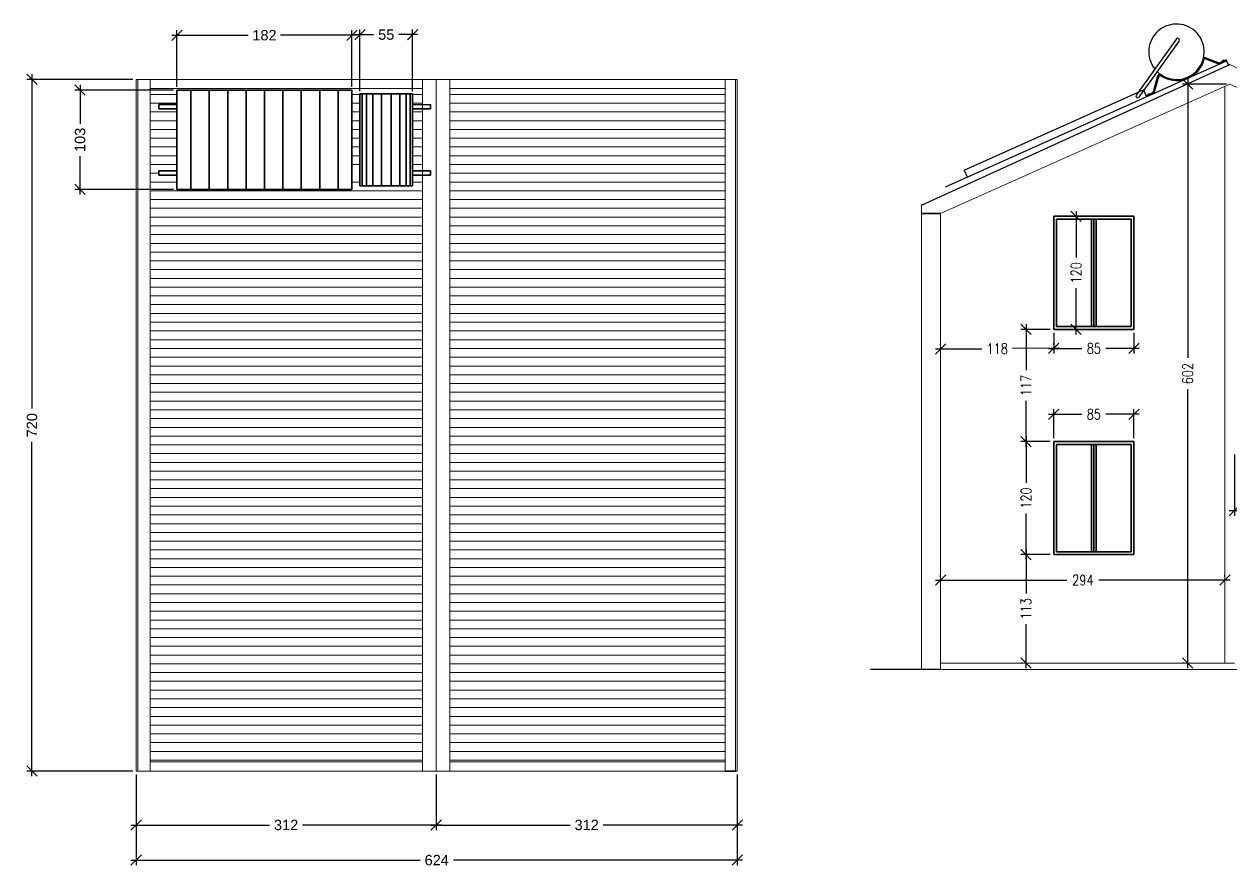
# Model space of a CAD drawing. Header units: centimetres. Extents: x 540 to 3037, y 416 to 2040.
# Drawn here: x 540 to 1794, y 1159 to 2036 of the extents above; entities that cross this region are included whole.
import ezdxf

# ---------------------------------------------------------------- set-up
doc = ezdxf.new("R2010")
doc.units = ezdxf.units.CM
doc.header["$MEASUREMENT"] = 0
doc.layers.get('DEFPOINTS').update_dxf_attribs({"color": 210})
for name, color, linetype, lineweight in [('A-ANNO-DIMS', 3, 'Continuous', 18), ('A-ANNO-SYMB', 3, 'Continuous', 18), ('A-ELEV-MBE1', 7, 'Continuous', 35), ('A-ELEV-MBE2', 4, 'Continuous', 25), ('A-FLOR-PATT', 8, 'Continuous', 18)]:
    doc.layers.add(name, color=color, linetype=linetype, lineweight=lineweight)
doc.styles.add('ARIAL', font='Arial.ttf')
doc.styles.add('E-ROMANS', font='romans.shx', dxfattribs={"width": 0.8})
doc.dimstyles.new('QUOTE', dxfattribs={"dimtxt": 3.6, "dimasz": 3.6, "dimexe": 1.8, "dimexo": 1.2, "dimgap": 1.8, "dimtad": 0, "dimdec": 0, "dimzin": 0, "dimdsep": 46, "dimtxsty": 'E-ROMANS', "dimblk": 'OBLIQUE', "dimblk1": 'OBLIQUE', "dimblk2": 'OBLIQUE', "dimcen": 1.8, "dimdle": 1.8, "dimclrd": 256, "dimclrt": 256, "dimadec": 0, "dimazin": 0, "dimtfac": 1, "dimtdec": 0, "dimtmove": 1, "dimatfit": 3, "dimldrblk": 'OPEN90', "dimfxl": 1, "dimtfill": 1, "dimtolj": 1, "dimtzin": 0, "dimarcsym": 0})
doc.dimstyles.new('TICK_36', dxfattribs={"dimtxt": 3.6, "dimasz": 3.6, "dimexe": 1.8, "dimexo": 1.2, "dimgap": 1.8, "dimtad": 0, "dimdec": 0, "dimzin": 0, "dimdsep": 46, "dimtxsty": 'ARIAL', "dimblk": 'OBLIQUE', "dimcen": 1.8, "dimdle": 1.8, "dimclrd": 256, "dimclrt": 256, "dimadec": 0, "dimazin": 0, "dimtfac": 1, "dimtdec": 0, "dimtmove": 1, "dimatfit": 3, "dimldrblk": 'OPEN90', "dimfxl": 1, "dimtfill": 1, "dimtolj": 1, "dimtzin": 0, "dimarcsym": 0})

# ---------------------------------------------------------------- blocks, each defined once
blk = doc.blocks.new('_Oblique')
at = {"color": 0, "linetype": 'ByBlock', "lineweight": -2}
blk.add_line((-0.5, -0.5), (0.5, 0.5), dxfattribs=at)
blk = doc.blocks.new('*D121')
at = {"layer": 'A-ANNO-DIMS', "color": 0, "lineweight": -2, "transparency": 16777216}
for p, q in [((656.3, 1255.8), (656.3, 1161.4)), ((1281.3, 1255.8), (1281.3, 1161.4))]:
    blk.add_line(p, q, dxfattribs=at)
at = {"layer": 'A-ANNO-DIMS', "lineweight": -2, "transparency": 16777216}
for p, q in [((650.9, 1166.8), (951.4, 1166.8)), ((1286.7, 1166.8), (986.2, 1166.8))]:
    blk.add_line(p, q, dxfattribs=at)
at = {"layer": 'DEFPOINTS', "color": 0, "transparency": 16777216}
for p in [(656.3, 1259.4), (1281.3, 1259.4), (1281.3, 1166.8)]:
    blk.add_point(p, dxfattribs=at)
at = {"layer": 'A-ANNO-DIMS', "lineweight": -2, "transparency": 16777216, "xscale": 10.8, "yscale": 10.8, "zscale": 10.8, "rotation": 180}
blk.add_blockref('_Oblique', (656.3, 1166.8), dxfattribs=at)
at = {"layer": 'A-ANNO-DIMS', "lineweight": -2, "transparency": 16777216, "xscale": 10.8, "yscale": 10.8, "zscale": 10.8}
blk.add_blockref('_Oblique', (1281.3, 1166.8), dxfattribs=at)
at = {"layer": 'A-ANNO-DIMS', "transparency": 16777216, "insert": (968.8, 1166.8), "char_height": 10.8, "attachment_point": 5, "style": 'ARIAL', "bg_fill": 3, "box_fill_scale": 1.25, "bg_fill_color": 256, "bg_fill_true_color": 13158600, "bg_fill_transparency": 0}
blk.add_mtext('\\A1;624', dxfattribs=at)
blk = doc.blocks.new('_Open90')
at = {"color": 0, "linetype": 'ByBlock', "lineweight": -2}
for p, q in [((0, 0), (-1, 0)), ((-0.5, 0.5), (0, 0)), ((0, 0), (-0.5, -0.5))]:
    blk.add_line(p, q, dxfattribs=at)
blk = doc.blocks.new('*D122')
at = {"layer": 'A-ANNO-DIMS', "color": 0, "lineweight": -2, "transparency": 16777216}
for p, q in [((656.3, 1255.8), (656.3, 1197.9)), ((968.2, 1255.8), (968.2, 1197.9))]:
    blk.add_line(p, q, dxfattribs=at)
at = {"layer": 'A-ANNO-DIMS', "lineweight": -2, "transparency": 16777216}
for p, q in [((650.9, 1203.3), (795, 1203.3)), ((973.6, 1203.3), (829.4, 1203.3))]:
    blk.add_line(p, q, dxfattribs=at)
at = {"layer": 'DEFPOINTS', "color": 0, "transparency": 16777216}
for p in [(656.3, 1259.4), (968.2, 1259.4), (968.2, 1203.3)]:
    blk.add_point(p, dxfattribs=at)
at = {"layer": 'A-ANNO-DIMS', "lineweight": -2, "transparency": 16777216, "xscale": 10.8, "yscale": 10.8, "zscale": 10.8, "rotation": 180}
blk.add_blockref('_Oblique', (656.3, 1203.3), dxfattribs=at)
at = {"layer": 'A-ANNO-DIMS', "lineweight": -2, "transparency": 16777216, "xscale": 10.8, "yscale": 10.8, "zscale": 10.8}
blk.add_blockref('_Oblique', (968.2, 1203.3), dxfattribs=at)
at = {"layer": 'A-ANNO-DIMS', "transparency": 16777216, "insert": (812.2, 1203.3), "char_height": 10.8, "attachment_point": 5, "style": 'ARIAL', "bg_fill": 3, "box_fill_scale": 1.25, "bg_fill_color": 256, "bg_fill_true_color": 13158600, "bg_fill_transparency": 0}
blk.add_mtext('\\A1;312', dxfattribs=at)
blk = doc.blocks.new('*D123')
at = {"layer": 'A-ANNO-DIMS', "color": 0, "lineweight": -2, "transparency": 16777216}
for p, q in [((968.2, 1255.8), (968.2, 1197.9)), ((1281.3, 1255.8), (1281.3, 1197.9))]:
    blk.add_line(p, q, dxfattribs=at)
at = {"layer": 'A-ANNO-DIMS', "lineweight": -2, "transparency": 16777216}
for p, q in [((962.8, 1203.3), (1107.5, 1203.3)), ((1286.7, 1203.3), (1141.9, 1203.3))]:
    blk.add_line(p, q, dxfattribs=at)
at = {"layer": 'DEFPOINTS', "color": 0, "transparency": 16777216}
for p in [(968.2, 1259.4), (1281.3, 1259.4), (968.2, 1203.3)]:
    blk.add_point(p, dxfattribs=at)
at = {"layer": 'A-ANNO-DIMS', "lineweight": -2, "transparency": 16777216, "xscale": 10.8, "yscale": 10.8, "zscale": 10.8, "rotation": 180}
blk.add_blockref('_Oblique', (968.2, 1203.3), dxfattribs=at)
at = {"layer": 'A-ANNO-DIMS', "lineweight": -2, "transparency": 16777216, "xscale": 10.8, "yscale": 10.8, "zscale": 10.8}
blk.add_blockref('_Oblique', (1281.3, 1203.3), dxfattribs=at)
at = {"layer": 'A-ANNO-DIMS', "transparency": 16777216, "insert": (1124.7, 1203.3), "char_height": 10.8, "attachment_point": 5, "style": 'ARIAL', "bg_fill": 3, "box_fill_scale": 1.25, "bg_fill_color": 256, "bg_fill_true_color": 13158600, "bg_fill_transparency": 0}
blk.add_mtext('\\A1;312', dxfattribs=at)
blk = doc.blocks.new('*D124')
at = {"layer": 'A-ANNO-DIMS', "lineweight": -2, "transparency": 16777216}
for p, q in [((548, 1984.2), (548, 1636.4)), ((548, 1254), (548, 1601.8))]:
    blk.add_line(p, q, dxfattribs=at)
at = {"layer": 'A-ANNO-DIMS', "color": 0, "lineweight": -2, "transparency": 16777216}
for p, q in [((652.7, 1978.8), (542.6, 1978.8)), ((652.7, 1259.4), (542.6, 1259.4))]:
    blk.add_line(p, q, dxfattribs=at)
at = {"layer": 'DEFPOINTS', "color": 0, "transparency": 16777216}
for p in [(548, 1978.8), (656.3, 1978.8), (656.3, 1259.4)]:
    blk.add_point(p, dxfattribs=at)
at = {"layer": 'A-ANNO-DIMS', "lineweight": -2, "transparency": 16777216, "xscale": 10.8, "yscale": 10.8, "zscale": 10.8}
for p, rotation in [((548, 1978.8), 90), ((548, 1259.4), 270)]:
    blk.add_blockref('_Oblique', p, dxfattribs=dict(at, rotation=rotation))
at = {"layer": 'A-ANNO-DIMS', "transparency": 16777216, "insert": (548, 1619.1), "char_height": 10.8, "attachment_point": 5, "rotation": 90, "style": 'ARIAL', "bg_fill": 3, "box_fill_scale": 1.25, "bg_fill_color": 256, "bg_fill_true_color": 13158600, "bg_fill_transparency": 0}
blk.add_mtext('\\A1;720', dxfattribs=at)
blk = doc.blocks.new('*D125')
at = {"layer": 'A-ANNO-DIMS', "lineweight": -2, "transparency": 16777216}
for p, q in [((598, 1973), (598, 1932.7)), ((598, 1858.9), (598, 1899.1))]:
    blk.add_line(p, q, dxfattribs=at)
at = {"layer": 'A-ANNO-DIMS', "color": 0, "lineweight": -2, "transparency": 16777216}
for p, q in [((695.1, 1967.6), (592.6, 1967.6)), ((695.1, 1864.3), (592.6, 1864.3))]:
    blk.add_line(p, q, dxfattribs=at)
at = {"layer": 'DEFPOINTS', "color": 0, "transparency": 16777216}
for p in [(698.7, 1967.6), (598, 1864.3), (698.7, 1864.3)]:
    blk.add_point(p, dxfattribs=at)
at = {"layer": 'A-ANNO-DIMS', "lineweight": -2, "transparency": 16777216, "xscale": 10.8, "yscale": 10.8, "zscale": 10.8}
for p, rotation in [((598, 1967.6), 90), ((598, 1864.3), 270)]:
    blk.add_blockref('_Oblique', p, dxfattribs=dict(at, rotation=rotation))
at = {"layer": 'A-ANNO-DIMS', "transparency": 16777216, "insert": (598, 1915.9), "char_height": 10.8, "attachment_point": 5, "rotation": 90, "style": 'ARIAL', "bg_fill": 3, "box_fill_scale": 1.25, "bg_fill_color": 256, "bg_fill_true_color": 13158600, "bg_fill_transparency": 0}
blk.add_mtext('\\A1;103', dxfattribs=at)
blk = doc.blocks.new('*D126')
at = {"layer": 'A-ANNO-DIMS', "lineweight": -2, "transparency": 16777216}
for p, q in [((693.3, 2024.7), (772.9, 2024.7)), ((886, 2024.7), (806.4, 2024.7))]:
    blk.add_line(p, q, dxfattribs=at)
at = {"layer": 'A-ANNO-DIMS', "color": 0, "lineweight": -2, "transparency": 16777216}
for p, q in [((698.7, 1971.2), (698.7, 2030.1)), ((880.6, 1971.2), (880.6, 2030.1))]:
    blk.add_line(p, q, dxfattribs=at)
at = {"layer": 'DEFPOINTS', "color": 0, "transparency": 16777216}
for p in [(880.6, 2024.7), (698.7, 1967.6), (880.6, 1967.6)]:
    blk.add_point(p, dxfattribs=at)
at = {"layer": 'A-ANNO-DIMS', "lineweight": -2, "transparency": 16777216, "xscale": 10.8, "yscale": 10.8, "zscale": 10.8, "rotation": 180}
blk.add_blockref('_Oblique', (698.7, 2024.7), dxfattribs=at)
at = {"layer": 'A-ANNO-DIMS', "lineweight": -2, "transparency": 16777216, "xscale": 10.8, "yscale": 10.8, "zscale": 10.8}
blk.add_blockref('_Oblique', (880.6, 2024.7), dxfattribs=at)
at = {"layer": 'A-ANNO-DIMS', "transparency": 16777216, "insert": (789.7, 2024.7), "char_height": 10.8, "attachment_point": 5, "style": 'ARIAL', "bg_fill": 3, "box_fill_scale": 1.25, "bg_fill_color": 256, "bg_fill_true_color": 13158600, "bg_fill_transparency": 0}
blk.add_mtext('\\A1;182', dxfattribs=at)
blk = doc.blocks.new('*D127')
at = {"layer": 'A-ANNO-DIMS', "lineweight": -2, "transparency": 16777216}
for p, q in [((883.5, 2025.3), (903.2, 2025.3)), ((949.1, 2025.3), (929.4, 2025.3))]:
    blk.add_line(p, q, dxfattribs=at)
at = {"layer": 'A-ANNO-DIMS', "color": 0, "lineweight": -2, "transparency": 16777216}
for p, q in [((888.9, 1966.7), (888.9, 2030.7)), ((943.7, 1966.7), (943.7, 2030.7))]:
    blk.add_line(p, q, dxfattribs=at)
at = {"layer": 'DEFPOINTS', "color": 0, "transparency": 16777216}
for p in [(943.7, 2025.3), (888.9, 1963.1), (943.7, 1963.1)]:
    blk.add_point(p, dxfattribs=at)
at = {"layer": 'A-ANNO-DIMS', "lineweight": -2, "transparency": 16777216, "xscale": 10.8, "yscale": 10.8, "zscale": 10.8, "rotation": 180}
blk.add_blockref('_Oblique', (888.9, 2025.3), dxfattribs=at)
at = {"layer": 'A-ANNO-DIMS', "lineweight": -2, "transparency": 16777216, "xscale": 10.8, "yscale": 10.8, "zscale": 10.8}
blk.add_blockref('_Oblique', (943.7, 2025.3), dxfattribs=at)
at = {"layer": 'A-ANNO-DIMS', "transparency": 16777216, "insert": (916.3, 2025.3), "char_height": 10.8, "attachment_point": 5, "style": 'ARIAL', "bg_fill": 3, "box_fill_scale": 1.25, "bg_fill_color": 256, "bg_fill_true_color": 13158600, "bg_fill_transparency": 0}
blk.add_mtext('\\A1;55', dxfattribs=at)
blk = doc.blocks.new('*D130')
at = {"layer": 'A-ANNO-DIMS', "color": 0, "lineweight": -2, "ltscale": 2, "transparency": 16777216}
for p, q in [((1610.3, 1715.2), (1610.3, 1693.6)), ((1693.6, 1715.2), (1693.6, 1693.6))]:
    blk.add_line(p, q, dxfattribs=at)
at = {"layer": 'A-ANNO-DIMS', "lineweight": -2, "ltscale": 2, "transparency": 16777216}
for p, q in [((1604.9, 1699), (1639.6, 1699)), ((1699, 1699), (1664.3, 1699))]:
    blk.add_line(p, q, dxfattribs=at)
at = {"layer": 'DEFPOINTS', "color": 0, "ltscale": 2, "transparency": 16777216}
for p in [(1610.3, 1718.8), (1693.6, 1718.8), (1693.6, 1699)]:
    blk.add_point(p, dxfattribs=at)
at = {"layer": 'A-ANNO-DIMS', "lineweight": -2, "ltscale": 2, "transparency": 16777216, "xscale": 10.8, "yscale": 10.8, "zscale": 10.8, "rotation": 180}
blk.add_blockref('_Oblique', (1610.3, 1699), dxfattribs=at)
at = {"layer": 'A-ANNO-DIMS', "lineweight": -2, "ltscale": 2, "transparency": 16777216, "xscale": 10.8, "yscale": 10.8, "zscale": 10.8}
blk.add_blockref('_Oblique', (1693.6, 1699), dxfattribs=at)
at = {"layer": 'A-ANNO-DIMS', "ltscale": 2, "transparency": 16777216, "insert": (1652, 1699), "char_height": 10.8, "attachment_point": 5, "style": 'E-ROMANS', "bg_fill": 3, "box_fill_scale": 1.25, "bg_fill_color": 256, "bg_fill_true_color": 13158600, "bg_fill_transparency": 0}
blk.add_mtext('\\A1;85', dxfattribs=at)
blk = doc.blocks.new('*D131')
at = {"layer": 'A-ANNO-DIMS', "lineweight": -2, "ltscale": 2, "transparency": 16777216}
for p, q in [((1487.2, 1698.4), (1535.6, 1698.7)), ((1615.7, 1699.1), (1567.4, 1698.8))]:
    blk.add_line(p, q, dxfattribs=at)
at = {"layer": 'A-ANNO-DIMS', "color": 0, "lineweight": -2, "ltscale": 2, "transparency": 16777216}
for p, q in [((1492.6, 1702), (1492.6, 1703.8)), ((1610.3, 1702.6), (1610.3, 1704.4))]:
    blk.add_line(p, q, dxfattribs=at)
at = {"layer": 'DEFPOINTS', "color": 0, "ltscale": 2, "transparency": 16777216}
for p in [(1492.6, 1698.4), (1492.6, 1698.4), (1610.3, 1699)]:
    blk.add_point(p, dxfattribs=at)
at = {"layer": 'A-ANNO-DIMS', "lineweight": -2, "ltscale": 2, "transparency": 16777216, "xscale": 10.8, "yscale": 10.8, "zscale": 10.8}
for p, rotation in [((1492.6, 1698.4), 180.2922107082833), ((1610.3, 1699), 0.2922107082832159)]:
    blk.add_blockref('_Oblique', p, dxfattribs=dict(at, rotation=rotation))
at = {"layer": 'A-ANNO-DIMS', "ltscale": 2, "transparency": 16777216, "insert": (1551.5, 1698.7), "char_height": 10.8, "attachment_point": 5, "rotation": 0.2922, "style": 'E-ROMANS', "bg_fill": 3, "box_fill_scale": 1.25, "bg_fill_color": 256, "bg_fill_true_color": 13158600, "bg_fill_transparency": 0}
blk.add_mtext('\\A1;118', dxfattribs=at)
blk = doc.blocks.new('*D132')
at = {"layer": 'A-ANNO-DIMS', "color": 0, "lineweight": -2, "ltscale": 2, "transparency": 16777216}
for p, q in [((1629.9, 1836.4), (1628.1, 1836.4)), ((1629.9, 1718.8), (1628.1, 1718.8))]:
    blk.add_line(p, q, dxfattribs=at)
at = {"layer": 'A-ANNO-DIMS', "lineweight": -2, "ltscale": 2, "transparency": 16777216}
for p, q in [((1633.5, 1841.8), (1633.5, 1793.5)), ((1633.5, 1713.4), (1633.5, 1761.7))]:
    blk.add_line(p, q, dxfattribs=at)
at = {"layer": 'DEFPOINTS', "color": 0, "ltscale": 2, "transparency": 16777216}
for p in [(1633.5, 1836.4), (1633.5, 1718.8), (1633.5, 1718.8)]:
    blk.add_point(p, dxfattribs=at)
at = {"layer": 'A-ANNO-DIMS', "lineweight": -2, "ltscale": 2, "transparency": 16777216, "xscale": 10.8, "yscale": 10.8, "zscale": 10.8}
for p, rotation in [((1633.5, 1836.4), 90), ((1633.5, 1718.8), 270)]:
    blk.add_blockref('_Oblique', p, dxfattribs=dict(at, rotation=rotation))
at = {"layer": 'A-ANNO-DIMS', "ltscale": 2, "transparency": 16777216, "insert": (1633.5, 1777.6), "char_height": 10.8, "attachment_point": 5, "rotation": 90, "style": 'E-ROMANS', "bg_fill": 3, "box_fill_scale": 1.25, "bg_fill_color": 256, "bg_fill_true_color": 13158600, "bg_fill_transparency": 0}
blk.add_mtext('\\A1;120', dxfattribs=at)
blk = doc.blocks.new('*D133')
at = {"layer": 'A-ANNO-DIMS', "lineweight": -2, "ltscale": 2, "transparency": 16777216}
for p, q in [((1581.5, 1724.2), (1581.5, 1676.3)), ((1581.5, 1596.7), (1581.5, 1644.5))]:
    blk.add_line(p, q, dxfattribs=at)
at = {"layer": 'A-ANNO-DIMS', "color": 0, "lineweight": -2, "ltscale": 2, "transparency": 16777216}
for p, q in [((1606.7, 1718.8), (1576.1, 1718.8)), ((1606.7, 1602.1), (1576.1, 1602.1))]:
    blk.add_line(p, q, dxfattribs=at)
at = {"layer": 'DEFPOINTS', "color": 0, "ltscale": 2, "transparency": 16777216}
for p in [(1610.3, 1718.8), (1581.5, 1602.1), (1610.3, 1602.1)]:
    blk.add_point(p, dxfattribs=at)
at = {"layer": 'A-ANNO-DIMS', "lineweight": -2, "ltscale": 2, "transparency": 16777216, "xscale": 10.8, "yscale": 10.8, "zscale": 10.8}
for p, rotation in [((1581.5, 1718.8), 90), ((1581.5, 1602.1), 270)]:
    blk.add_blockref('_Oblique', p, dxfattribs=dict(at, rotation=rotation))
at = {"layer": 'A-ANNO-DIMS', "ltscale": 2, "transparency": 16777216, "insert": (1581.5, 1660.4), "char_height": 10.8, "attachment_point": 5, "rotation": 90, "style": 'E-ROMANS', "bg_fill": 3, "box_fill_scale": 1.25, "bg_fill_color": 256, "bg_fill_true_color": 13158600, "bg_fill_transparency": 0}
blk.add_mtext('\\A1;117', dxfattribs=at)
blk = doc.blocks.new('*D134')
at = {"layer": 'A-ANNO-DIMS', "lineweight": -2, "ltscale": 2, "transparency": 16777216}
for p, q in [((1581.5, 1607.5), (1581.5, 1559.2)), ((1581.5, 1479.1), (1581.5, 1527.4))]:
    blk.add_line(p, q, dxfattribs=at)
at = {"layer": 'A-ANNO-DIMS', "color": 0, "lineweight": -2, "ltscale": 2, "transparency": 16777216}
for p, q in [((1606.7, 1602.1), (1576.1, 1602.1)), ((1606.7, 1484.5), (1576.1, 1484.5))]:
    blk.add_line(p, q, dxfattribs=at)
at = {"layer": 'DEFPOINTS', "color": 0, "ltscale": 2, "transparency": 16777216}
for p in [(1581.5, 1602.1), (1610.3, 1602.1), (1610.3, 1484.5)]:
    blk.add_point(p, dxfattribs=at)
at = {"layer": 'A-ANNO-DIMS', "lineweight": -2, "ltscale": 2, "transparency": 16777216, "xscale": 10.8, "yscale": 10.8, "zscale": 10.8}
for p, rotation in [((1581.5, 1602.1), 90), ((1581.5, 1484.5), 270)]:
    blk.add_blockref('_Oblique', p, dxfattribs=dict(at, rotation=rotation))
at = {"layer": 'A-ANNO-DIMS', "ltscale": 2, "transparency": 16777216, "insert": (1581.5, 1543.3), "char_height": 10.8, "attachment_point": 5, "rotation": 90, "style": 'E-ROMANS', "bg_fill": 3, "box_fill_scale": 1.25, "bg_fill_color": 256, "bg_fill_true_color": 13158600, "bg_fill_transparency": 0}
blk.add_mtext('\\A1;120', dxfattribs=at)
blk = doc.blocks.new('*D136')
at = {"layer": 'A-ANNO-DIMS', "color": 0, "lineweight": -2, "ltscale": 2, "transparency": 16777216}
for p, q in [((1606.7, 1484.5), (1576.1, 1484.5)), ((1577.9, 1371.7), (1576.1, 1371.7))]:
    blk.add_line(p, q, dxfattribs=at)
at = {"layer": 'A-ANNO-DIMS', "lineweight": -2, "ltscale": 2, "transparency": 16777216}
for p, q in [((1581.5, 1489.9), (1581.5, 1444)), ((1581.5, 1366.3), (1581.5, 1412.2))]:
    blk.add_line(p, q, dxfattribs=at)
at = {"layer": 'DEFPOINTS', "color": 0, "ltscale": 2, "transparency": 16777216}
for p in [(1610.3, 1484.5), (1581.5, 1371.7), (1581.5, 1371.7)]:
    blk.add_point(p, dxfattribs=at)
at = {"layer": 'A-ANNO-DIMS', "lineweight": -2, "ltscale": 2, "transparency": 16777216, "xscale": 10.8, "yscale": 10.8, "zscale": 10.8}
for p, rotation in [((1581.5, 1484.5), 90), ((1581.5, 1371.7), 270)]:
    blk.add_blockref('_Oblique', p, dxfattribs=dict(at, rotation=rotation))
at = {"layer": 'A-ANNO-DIMS', "ltscale": 2, "transparency": 16777216, "insert": (1581.5, 1428.1), "char_height": 10.8, "attachment_point": 5, "rotation": 90, "style": 'E-ROMANS', "bg_fill": 3, "box_fill_scale": 1.25, "bg_fill_color": 256, "bg_fill_true_color": 13158600, "bg_fill_transparency": 0}
blk.add_mtext('\\A1;113', dxfattribs=at)
blk = doc.blocks.new('*D137')
at = {"layer": 'A-ANNO-DIMS', "color": 0, "lineweight": -2, "ltscale": 2, "transparency": 16777216}
for p, q in [((1610.3, 1605.7), (1610.3, 1635.9)), ((1693.6, 1605.7), (1693.6, 1635.9))]:
    blk.add_line(p, q, dxfattribs=at)
at = {"layer": 'A-ANNO-DIMS', "lineweight": -2, "ltscale": 2, "transparency": 16777216}
for p, q in [((1604.9, 1630.5), (1639.6, 1630.5)), ((1699, 1630.5), (1664.3, 1630.5))]:
    blk.add_line(p, q, dxfattribs=at)
at = {"layer": 'DEFPOINTS', "color": 0, "ltscale": 2, "transparency": 16777216}
for p in [(1693.6, 1630.5), (1610.3, 1602.1), (1693.6, 1602.1)]:
    blk.add_point(p, dxfattribs=at)
at = {"layer": 'A-ANNO-DIMS', "lineweight": -2, "ltscale": 2, "transparency": 16777216, "xscale": 10.8, "yscale": 10.8, "zscale": 10.8, "rotation": 180}
blk.add_blockref('_Oblique', (1610.3, 1630.5), dxfattribs=at)
at = {"layer": 'A-ANNO-DIMS', "lineweight": -2, "ltscale": 2, "transparency": 16777216, "xscale": 10.8, "yscale": 10.8, "zscale": 10.8}
blk.add_blockref('_Oblique', (1693.6, 1630.5), dxfattribs=at)
at = {"layer": 'A-ANNO-DIMS', "ltscale": 2, "transparency": 16777216, "insert": (1652, 1630.5), "char_height": 10.8, "attachment_point": 5, "style": 'E-ROMANS', "bg_fill": 3, "box_fill_scale": 1.25, "bg_fill_color": 256, "bg_fill_true_color": 13158600, "bg_fill_transparency": 0}
blk.add_mtext('\\A1;85', dxfattribs=at)
blk = doc.blocks.new('*D143')
at = {"layer": 'A-ANNO-DIMS', "color": 0, "lineweight": -2, "ltscale": 2, "transparency": 16777216}
for p, q in [((1798.1, 1588.7), (1798.1, 1524.9)), ((2089.1, 1588.7), (2089.1, 1524.9))]:
    blk.add_line(p, q, dxfattribs=at)
at = {"layer": 'A-ANNO-DIMS', "lineweight": -2, "ltscale": 2, "transparency": 16777216}
for p, q in [((1792.7, 1530.3), (1926.9, 1530.3)), ((2094.5, 1530.3), (1960.3, 1530.3))]:
    blk.add_line(p, q, dxfattribs=at)
at = {"layer": 'DEFPOINTS', "color": 0, "ltscale": 2, "transparency": 16777216}
for p in [(1798.1, 1592.3), (2089.1, 1592.3), (2089.1, 1530.3)]:
    blk.add_point(p, dxfattribs=at)
at = {"layer": 'A-ANNO-DIMS', "lineweight": -2, "ltscale": 2, "transparency": 16777216, "xscale": 10.8, "yscale": 10.8, "zscale": 10.8, "rotation": 180}
blk.add_blockref('_Oblique', (1798.1, 1530.3), dxfattribs=at)
at = {"layer": 'A-ANNO-DIMS', "lineweight": -2, "ltscale": 2, "transparency": 16777216, "xscale": 10.8, "yscale": 10.8, "zscale": 10.8}
blk.add_blockref('_Oblique', (2089.1, 1530.3), dxfattribs=at)
at = {"layer": 'A-ANNO-DIMS', "ltscale": 2, "transparency": 16777216, "insert": (1943.6, 1530.3), "char_height": 10.8, "attachment_point": 5, "style": 'E-ROMANS', "bg_fill": 3, "box_fill_scale": 1.25, "bg_fill_color": 256, "bg_fill_true_color": 13158600, "bg_fill_transparency": 0}
blk.add_mtext('\\A1;294', dxfattribs=at)
blk = doc.blocks.new('*D146')
at = {"layer": 'A-ANNO-DIMS', "color": 0, "lineweight": -2, "transparency": 16777216}
for p, q in [((1789.8, 1973.9), (1744.1, 1973.9)), ((1745.9, 1371.7), (1744.1, 1371.7))]:
    blk.add_line(p, q, dxfattribs=at)
at = {"layer": 'A-ANNO-DIMS', "lineweight": -2, "transparency": 16777216}
for p, q in [((1749.5, 1979.3), (1749.5, 1689.1)), ((1749.5, 1366.3), (1749.5, 1656.5))]:
    blk.add_line(p, q, dxfattribs=at)
at = {"layer": 'DEFPOINTS', "color": 0, "transparency": 16777216}
for p in [(1749.5, 1973.9), (1793.4, 1973.9), (1749.5, 1371.7)]:
    blk.add_point(p, dxfattribs=at)
at = {"layer": 'A-ANNO-DIMS', "lineweight": -2, "transparency": 16777216, "xscale": 10.8, "yscale": 10.8, "zscale": 10.8}
for p, rotation in [((1749.5, 1973.9), 90), ((1749.5, 1371.7), 270)]:
    blk.add_blockref('_Oblique', p, dxfattribs=dict(at, rotation=rotation))
at = {"layer": 'A-ANNO-DIMS', "transparency": 16777216, "insert": (1749.5, 1672.8), "char_height": 10.8, "attachment_point": 5, "rotation": 90, "style": 'E-ROMANS', "bg_fill": 3, "box_fill_scale": 1.25, "bg_fill_color": 256, "bg_fill_true_color": 13158600, "bg_fill_transparency": 0}
blk.add_mtext('\\A1;602', dxfattribs=at)
blk = doc.blocks.new('*D156')
at = {"layer": 'A-ANNO-DIMS', "lineweight": -2, "transparency": 16777216}
for p, q in [((1487.2, 1458), (1623.8, 1458)), ((1793.7, 1458), (1657.2, 1458))]:
    blk.add_line(p, q, dxfattribs=at)
at = {"layer": 'A-ANNO-DIMS', "color": 0, "lineweight": -2, "transparency": 16777216}
for p, q in [((1492.6, 1461.6), (1492.6, 1463.4)), ((1788.3, 1461.6), (1788.3, 1463.4))]:
    blk.add_line(p, q, dxfattribs=at)
at = {"layer": 'DEFPOINTS', "color": 0, "transparency": 16777216}
for p in [(1492.6, 1458), (1788.3, 1458), (1788.3, 1458)]:
    blk.add_point(p, dxfattribs=at)
at = {"layer": 'A-ANNO-DIMS', "lineweight": -2, "transparency": 16777216, "xscale": 10.8, "yscale": 10.8, "zscale": 10.8, "rotation": 180}
blk.add_blockref('_Oblique', (1492.6, 1458), dxfattribs=at)
at = {"layer": 'A-ANNO-DIMS', "lineweight": -2, "transparency": 16777216, "xscale": 10.8, "yscale": 10.8, "zscale": 10.8}
blk.add_blockref('_Oblique', (1788.3, 1458), dxfattribs=at)
at = {"layer": 'A-ANNO-DIMS', "transparency": 16777216, "insert": (1640.5, 1458), "char_height": 10.8, "attachment_point": 5, "style": 'E-ROMANS', "bg_fill": 3, "box_fill_scale": 1.25, "bg_fill_color": 256, "bg_fill_true_color": 13158600, "bg_fill_transparency": 0}
blk.add_mtext('\\A1;294', dxfattribs=at)

msp = doc.modelspace()

# ---------------------------------------------------------------- linework, layer by layer
msp.add_line((1492.6, 1364.9), (1419.7, 1364.9))
at = {"layer": 'A-ANNO-SYMB', "color": 0}
for p, q in [((968.2, 1978.8), (656.3, 1978.8)), ((656.3, 1978.8), (656.3, 1259.4)), ((658.2, 1259.4), (658.2, 1978.8)), ((670.8, 1978.8), (670.8, 1259.4)), ((953.9, 1259.4), (953.9, 1978.8)), ((968.2, 1259.4), (968.2, 1978.8)), ((968.2, 1978.8), (1268.8, 1978.8)), ((982.5, 1259.4), (982.5, 1978.8)), ((1266.9, 1978.8), (1266.9, 1978.8)), ((1266.9, 1978.8), (1281.3, 1978.8)), ((1268.8, 1978.8), (1279.4, 1978.8)), ((1268.8, 1259.4), (1268.8, 1978.8)), ((1279.4, 1978.8), (1279.4, 1259.4)), ((1281.3, 1978.8), (1281.3, 1259.4)), ((1788.3, 1602.1), (1788.3, 1971.7)), ((953.9, 1969.2), (670.8, 1969.2)), ((982.5, 1969.2), (1268.8, 1969.2)), ((1472.6, 1848), (1472.8, 1364.9)), ((1492.6, 1839.4), (1492.6, 1602.1)), ((1492.6, 1602.1), (1492.6, 1371.7)), ((1788.3, 1371.7), (1788.3, 1602.1)), ((1492.6, 1371.7), (1798.1, 1371.7)), ((1492.6, 1371.7), (1492.6, 1371.7)), ((1492.6, 1364.9), (1492.6, 1371.7)), ((2098.7, 1364.9), (1492.6, 1364.9)), ((953.9, 1269), (670.8, 1269)), ((982.5, 1269), (1268.8, 1269)), ((968.2, 1259.4), (656.3, 1259.4)), ((968.2, 1259.4), (1268.8, 1259.4)), ((1266.9, 1259.4), (1281.3, 1259.4))]:
    msp.add_line(p, q, dxfattribs=at)
for points in [[(2101.1, 1848.1), (1793.4, 1994.2)], [(1492.6, 1839.4), (1793.4, 1973.9)], [(2090.3, 1838.8), (1793.4, 1973.9)]]:
    msp.add_lwpolyline(points, dxfattribs=at)
at = {"layer": 'A-ELEV-MBE1', "color": 4}
for p, q in [((698.7, 1864.3), (698.7, 1967.6)), ((880.6, 1967.6), (698.7, 1967.6)), ((713.2, 1967.6), (713.2, 1864.3)), ((732.3, 1967.6), (732.3, 1864.3)), ((751.5, 1967.6), (751.5, 1864.3)), ((770.6, 1967.6), (770.6, 1864.3)), ((789.7, 1967.6), (789.7, 1864.3)), ((808.8, 1967.6), (808.8, 1864.3)), ((828, 1967.6), (828, 1864.3)), ((847.1, 1967.6), (847.1, 1864.3)), ((866.2, 1967.6), (866.2, 1864.3)), ((880.6, 1967.6), (880.6, 1864.3)), ((888.9, 1868.1), (888.9, 1963.8)), ((888.9, 1963.8), (943.7, 1963.8)), ((891.4, 1868.1), (891.4, 1963.8)), ((895.6, 1868.1), (895.6, 1963.8)), ((902.2, 1868.1), (902.2, 1963.8)), ((911.3, 1868.1), (911.3, 1963.8)), ((921.3, 1868.1), (921.3, 1963.8)), ((930.4, 1868.1), (930.4, 1963.8)), ((937, 1868.1), (937, 1963.8)), ((941.2, 1868.1), (941.2, 1963.8)), ((943.7, 1868.1), (943.7, 1963.8)), ((698.7, 1952.8), (679.7, 1952.8)), ((679.7, 1948), (679.7, 1952.8)), ((679.7, 1948), (698.7, 1948)), ((962.4, 1948), (943.7, 1948)), ((962.4, 1948), (962.4, 1952.8)), ((679.7, 1879), (679.7, 1883.8)), ((679.7, 1883.8), (698.7, 1883.8)), ((880.6, 1883.8), (880.6, 1879)), ((962.4, 1883.8), (943.7, 1883.8)), ((962.4, 1879), (962.4, 1883.8)), ((698.7, 1879), (679.7, 1879)), ((943.7, 1879), (962.4, 1879)), ((698.7, 1864.3), (880.6, 1864.3)), ((943.7, 1868.1), (888.9, 1868.1)), ((1610.3, 1836.4), (1610.3, 1718.8)), ((1610.3, 1836.4), (1693.6, 1836.4)), ((1613.2, 1833.5), (1690.7, 1833.5)), ((1613.2, 1721.7), (1613.2, 1833.5)), ((1649.5, 1833.5), (1649.5, 1721.7)), ((1652, 1833.5), (1652, 1721.7)), ((1654.4, 1833.5), (1654.4, 1721.7)), ((1690.7, 1721.7), (1690.7, 1833.5)), ((1693.6, 1836.4), (1693.6, 1718.8)), ((1613.2, 1721.7), (1690.7, 1721.7)), ((1610.3, 1718.8), (1693.6, 1718.8)), ((1610.3, 1602.1), (1610.3, 1484.5)), ((1610.3, 1602.1), (1693.6, 1602.1)), ((1613.2, 1599.2), (1690.7, 1599.2)), ((1613.2, 1487.4), (1613.2, 1599.2)), ((1649.5, 1599.2), (1649.5, 1487.4)), ((1652, 1599.2), (1652, 1487.4)), ((1654.4, 1599.2), (1654.4, 1487.4)), ((1690.7, 1487.4), (1690.7, 1599.2)), ((1693.6, 1602.1), (1693.6, 1484.5)), ((1610.3, 1484.5), (1693.6, 1484.5)), ((1613.2, 1487.4), (1690.7, 1487.4))]:
    msp.add_line(p, q, dxfattribs=at)
at = {"layer": 'A-ELEV-MBE1', "color": 0}
for p, q in [((888.9, 1868.1), (888.9, 1963.8)), ((1492.6, 1839.4), (1472.6, 1839.4)), ((1492.6, 1839.4), (1472.6, 1839.4)), ((1266.9, 1259.4), (1266.9, 1259.4)), ((1279.4, 1259.4), (1268.8, 1259.4)), ((1281.3, 1259.4), (1281.3, 1259.4))]:
    msp.add_line(p, q, dxfattribs=at)
at = {"layer": 'A-ELEV-MBE2', "color": 4}
for p, q in [((1737.8, 2020.9), (1695.9, 1962.4)), ((1740.6, 2018.8), (1698.8, 1960.4)), ((1768, 2000.2), (1780.9, 1995.2)), ((1768.4, 2001.2), (1781.3, 1996.3)), ((1789.5, 1999), (1783.5, 1996.4)), ((1785.6, 1998.1), (1786.9, 1998.6)), ((1785.8, 1997.4), (1785.6, 1998)), ((1786.1, 1997.6), (1785.8, 1998.1)), ((1786.7, 1998.5), (1786.9, 1997.9)), ((1787, 1998.6), (1787.2, 1998.1)), ((1789.5, 1999), (1790, 1998)), ((1713.9, 1966.3), (1718.6, 1982.8)), ((1715, 1966), (1719.7, 1982.5)), ((1712.3, 1964.5), (1706.4, 1961.8)), ((1706.4, 1961.8), (1706.8, 1960.8)), ((1708.6, 1962.9), (1708.3, 1963.4)), ((1708.4, 1963.5), (1709.7, 1964.1)), ((1708.9, 1963), (1708.6, 1963.6)), ((1709.5, 1963.9), (1709.7, 1963.4)), ((1709.7, 1964.1), (1710, 1963.5)), ((943.7, 1952.8), (962.4, 1952.8))]:
    msp.add_line(p, q, dxfattribs=at)
for points in [[(1497.6, 1867.1), (1790, 1998)], [(1790, 1998), (1792, 1993.5)], [(1472.6, 1848), (1793.4, 1994.2)], [(1517.1, 1884.5), (1703.6, 1967.9)], [(1703.6, 1967.9), (1706.8, 1960.8)], [(1517.1, 1884.5), (1520.3, 1877.3)]]:
    msp.add_lwpolyline(points, dxfattribs=at)
for centre, radius, start, end in [((1737.9, 2007.5), 28.8, 225.5684, 218.4373), ((1739.2, 2019.9), 1.75, 323.5018, 144.7184), ((1737.9, 2007.5), 29.9, 235.3503, 344.8856), ((1767.6, 1999.3), 2.04, 69.1101, 160.1951), ((1767.6, 1999.3), 0.909, 69.1393, 157.4318), ((1782.3, 1999), 4.05, 249.1101, 294.1101), ((1782.3, 1999), 2.92, 249.1101, 294.1101), ((1785.6, 1998), 0.0527, 114.1101, 204.1101), ((1785.9, 1998.1), 0.0527, 114.1101, 204.1101), ((1785.8, 1998.1), 0.0527, 24.1101, 114.1101), ((1785.9, 1997.4), 0.0527, 204.1101, 294.1101), ((1786.1, 1997.6), 0.0527, 204.1101, 294.1101), ((1786, 1997.5), 0.0527, 294.1101, 24.1101), ((1786.6, 1998.5), 0.0527, 24.1101, 114.1101), ((1786.7, 1998.5), 0.0527, 114.1101, 204.1101), ((1786.9, 1998.6), 0.0527, 24.1101, 114.1101), ((1787, 1997.9), 0.0527, 204.1101, 294.1101), ((1786.9, 1997.9), 0.0527, 294.1101, 24.1101), ((1787.2, 1998), 0.0527, 294.1101, 24.1101), ((1720.5, 1982.1), 2.04, 59.8894, 159.9915), ((1720.5, 1982.1), 0.908, 62.3083, 153.6229), ((1697.4, 1961.4), 1.75, 144.1101, 325.08), ((1708.4, 1963.5), 0.0527, 114.1101, 204.1101), ((1708.7, 1963.6), 0.0527, 114.1101, 204.1101), ((1708.6, 1963.5), 0.0527, 24.1101, 114.1101), ((1708.6, 1962.9), 0.0527, 204.1101, 294.1101), ((1708.9, 1963), 0.0527, 204.1101, 294.1101), ((1708.8, 1963), 0.0527, 294.1101, 24.1101), ((1709.5, 1964), 0.0527, 114.1101, 204.1101), ((1709.4, 1963.9), 0.0527, 24.1101, 114.1101), ((1709.7, 1964), 0.0527, 24.1101, 114.1101), ((1709.8, 1963.4), 0.0527, 204.1101, 294.1101), ((1709.7, 1963.3), 0.0527, 294.1101, 24.1101), ((1709.9, 1963.5), 0.0527, 294.1101, 24.1101), ((1711.1, 1967.1), 2.92, 294.1101, 344.1101), ((1711.1, 1967.1), 4.05, 294.1101, 344.1101)]:
    msp.add_arc(centre, radius, start, end, dxfattribs=at)
at = {"layer": 'A-FLOR-PATT', "linetype": 'Continuous'}
for p, q in [((670.8, 1963.1), (698.7, 1963.1)), ((880.6, 1963.1), (888.9, 1963.1)), ((943.7, 1963.1), (953.9, 1963.1)), ((982.5, 1963.1), (1268.8, 1963.1)), ((670.8, 1954), (698.7, 1954)), ((670.8, 1944.9), (698.7, 1944.9)), ((880.6, 1954), (888.9, 1954)), ((880.6, 1944.9), (888.9, 1944.9)), ((943.7, 1954), (953.9, 1954)), ((943.7, 1944.9), (953.9, 1944.9)), ((982.5, 1954), (1268.8, 1954)), ((982.5, 1944.9), (1268.8, 1944.9)), ((670.8, 1935.8), (698.7, 1935.8)), ((880.6, 1935.8), (888.9, 1935.8)), ((943.7, 1935.8), (953.9, 1935.8)), ((982.5, 1935.8), (1268.8, 1935.8)), ((670.8, 1926.7), (698.7, 1926.7)), ((880.6, 1926.7), (888.9, 1926.7)), ((943.7, 1926.7), (953.9, 1926.7)), ((982.5, 1926.7), (1268.8, 1926.7)), ((670.8, 1917.6), (698.7, 1917.6)), ((670.8, 1908.5), (698.7, 1908.5)), ((880.6, 1917.6), (888.9, 1917.6)), ((880.6, 1908.5), (888.9, 1908.5)), ((943.7, 1917.6), (953.9, 1917.6)), ((943.7, 1908.5), (953.9, 1908.5)), ((982.5, 1917.6), (1268.8, 1917.6)), ((982.5, 1908.5), (1268.8, 1908.5)), ((670.8, 1899.3), (698.7, 1899.3)), ((880.6, 1899.3), (888.9, 1899.3)), ((943.7, 1899.3), (953.9, 1899.3)), ((982.5, 1899.3), (1268.8, 1899.3)), ((670.8, 1890.2), (698.7, 1890.2)), ((880.6, 1890.2), (888.9, 1890.2)), ((943.7, 1890.2), (953.9, 1890.2)), ((982.5, 1890.2), (1268.8, 1890.2)), ((670.8, 1881.1), (679.7, 1881.1)), ((670.8, 1872), (698.7, 1872)), ((880.6, 1872), (888.9, 1872)), ((943.7, 1872), (953.9, 1872)), ((982.5, 1881.1), (1268.8, 1881.1)), ((982.5, 1872), (1268.8, 1872)), ((670.8, 1862.9), (953.9, 1862.9)), ((982.5, 1862.9), (1268.8, 1862.9)), ((670.8, 1853.8), (953.9, 1853.8)), ((670.8, 1844.7), (953.9, 1844.7)), ((982.5, 1853.8), (1268.8, 1853.8)), ((982.5, 1844.7), (1268.8, 1844.7)), ((670.8, 1835.6), (953.9, 1835.6)), ((982.5, 1835.6), (1268.8, 1835.6)), ((670.8, 1826.5), (953.9, 1826.5)), ((982.5, 1826.5), (1268.8, 1826.5)), ((670.8, 1817.4), (953.9, 1817.4)), ((670.8, 1808.2), (953.9, 1808.2)), ((982.5, 1817.4), (1268.8, 1817.4)), ((982.5, 1808.2), (1268.8, 1808.2)), ((670.8, 1799.1), (953.9, 1799.1)), ((982.5, 1799.1), (1268.8, 1799.1)), ((670.8, 1790), (953.9, 1790)), ((982.5, 1790), (1268.8, 1790)), ((670.8, 1780.9), (953.9, 1780.9)), ((670.8, 1771.8), (953.9, 1771.8)), ((982.5, 1780.9), (1268.8, 1780.9)), ((982.5, 1771.8), (1268.8, 1771.8)), ((670.8, 1762.7), (953.9, 1762.7)), ((982.5, 1762.7), (1268.8, 1762.7)), ((670.8, 1753.6), (953.9, 1753.6)), ((670.8, 1744.5), (953.9, 1744.5)), ((982.5, 1753.6), (1268.8, 1753.6)), ((982.5, 1744.5), (1268.8, 1744.5)), ((670.8, 1735.4), (953.9, 1735.4)), ((982.5, 1735.4), (1268.8, 1735.4)), ((670.8, 1726.3), (953.9, 1726.3)), ((982.5, 1726.3), (1268.8, 1726.3)), ((670.8, 1717.2), (953.9, 1717.2)), ((670.8, 1708), (953.9, 1708)), ((982.5, 1717.2), (1268.8, 1717.2)), ((982.5, 1708), (1268.8, 1708)), ((670.8, 1698.9), (953.9, 1698.9)), ((982.5, 1698.9), (1268.8, 1698.9)), ((670.8, 1689.8), (953.9, 1689.8)), ((982.5, 1689.8), (1268.8, 1689.8)), ((670.8, 1680.7), (953.9, 1680.7)), ((670.8, 1671.6), (953.9, 1671.6)), ((982.5, 1680.7), (1268.8, 1680.7)), ((982.5, 1671.6), (1268.8, 1671.6)), ((670.8, 1662.5), (953.9, 1662.5)), ((982.5, 1662.5), (1268.8, 1662.5)), ((670.8, 1653.4), (953.9, 1653.4)), ((670.8, 1644.3), (953.9, 1644.3)), ((982.5, 1653.4), (1268.8, 1653.4)), ((982.5, 1644.3), (1268.8, 1644.3)), ((670.8, 1635.2), (953.9, 1635.2)), ((982.5, 1635.2), (1268.8, 1635.2)), ((670.8, 1626.1), (953.9, 1626.1)), ((982.5, 1626.1), (1268.8, 1626.1)), ((670.8, 1616.9), (953.9, 1616.9)), ((670.8, 1607.8), (953.9, 1607.8)), ((982.5, 1616.9), (1268.8, 1616.9)), ((982.5, 1607.8), (1268.8, 1607.8)), ((670.8, 1598.7), (953.9, 1598.7)), ((982.5, 1598.7), (1268.8, 1598.7)), ((670.8, 1589.6), (953.9, 1589.6)), ((982.5, 1589.6), (1268.8, 1589.6)), ((670.8, 1580.5), (953.9, 1580.5)), ((670.8, 1571.4), (809.9, 1571.4)), ((809.9, 1571.4), (953.9, 1571.4)), ((982.5, 1580.5), (1268.8, 1580.5)), ((982.5, 1571.4), (1112, 1571.4)), ((1112, 1571.4), (1268.8, 1571.4)), ((670.8, 1562.3), (953.9, 1562.3)), ((982.5, 1562.3), (1268.8, 1562.3)), ((670.8, 1553.2), (953.9, 1553.2)), ((670.8, 1544.1), (953.9, 1544.1)), ((982.5, 1553.2), (1268.8, 1553.2)), ((982.5, 1544.1), (1268.8, 1544.1)), ((670.8, 1535), (953.9, 1535)), ((982.5, 1535), (1268.8, 1535)), ((670.8, 1525.8), (953.9, 1525.8)), ((982.5, 1525.8), (1268.8, 1525.8)), ((670.8, 1516.7), (953.9, 1516.7)), ((670.8, 1507.6), (953.9, 1507.6)), ((982.5, 1516.7), (1268.8, 1516.7)), ((982.5, 1507.6), (1268.8, 1507.6)), ((670.8, 1498.5), (953.9, 1498.5)), ((982.5, 1498.5), (1268.8, 1498.5)), ((670.8, 1489.4), (953.9, 1489.4)), ((982.5, 1489.4), (1268.8, 1489.4)), ((670.8, 1480.3), (953.9, 1480.3)), ((670.8, 1471.2), (953.9, 1471.2)), ((982.5, 1480.3), (1268.8, 1480.3)), ((982.5, 1471.2), (1268.8, 1471.2)), ((670.8, 1462.1), (953.9, 1462.1)), ((982.5, 1462.1), (1268.8, 1462.1)), ((670.8, 1453), (953.9, 1453)), ((670.8, 1443.9), (953.9, 1443.9)), ((982.5, 1453), (1268.8, 1453)), ((982.5, 1443.9), (1268.8, 1443.9)), ((670.8, 1434.8), (953.9, 1434.8)), ((982.5, 1434.8), (1268.8, 1434.8)), ((670.8, 1425.6), (953.9, 1425.6)), ((982.5, 1425.6), (1268.8, 1425.6)), ((670.8, 1416.5), (953.9, 1416.5)), ((670.8, 1407.4), (953.9, 1407.4)), ((982.5, 1416.5), (1268.8, 1416.5)), ((982.5, 1407.4), (1268.8, 1407.4)), ((670.8, 1398.3), (953.9, 1398.3)), ((982.5, 1398.3), (1268.8, 1398.3)), ((670.8, 1389.2), (953.9, 1389.2)), ((670.8, 1380.1), (953.9, 1380.1)), ((982.5, 1389.2), (1268.8, 1389.2)), ((982.5, 1380.1), (1268.8, 1380.1)), ((670.8, 1371), (953.9, 1371)), ((982.5, 1371), (1268.8, 1371)), ((670.8, 1361.9), (953.9, 1361.9)), ((982.5, 1361.9), (1268.8, 1361.9)), ((670.8, 1352.8), (953.9, 1352.8)), ((670.8, 1343.7), (953.9, 1343.7)), ((982.5, 1352.8), (1268.8, 1352.8)), ((982.5, 1343.7), (1268.8, 1343.7)), ((670.8, 1334.5), (953.9, 1334.5)), ((982.5, 1334.5), (1268.8, 1334.5)), ((670.8, 1325.4), (953.9, 1325.4)), ((982.5, 1325.4), (1268.8, 1325.4)), ((670.8, 1316.3), (953.9, 1316.3)), ((670.8, 1307.2), (953.9, 1307.2)), ((982.5, 1316.3), (1268.8, 1316.3)), ((982.5, 1307.2), (1268.8, 1307.2)), ((670.8, 1298.1), (953.9, 1298.1)), ((982.5, 1298.1), (1268.8, 1298.1)), ((670.8, 1289), (953.9, 1289)), ((670.8, 1279.9), (953.9, 1279.9)), ((982.5, 1289), (1268.8, 1289)), ((982.5, 1279.9), (1268.8, 1279.9)), ((670.8, 1270.8), (953.9, 1270.8)), ((982.5, 1270.8), (1268.8, 1270.8))]:
    msp.add_line(p, q, dxfattribs=at)

# ---------------------------------------------------------------- next in the draw order: dimensions: what is measured, and where the dimension line sits
at = {"layer": 'A-ANNO-DIMS', "ltscale": 2}
for base, p1, p2, text, picture, middle in [((1693.6, 1699), (1610.3, 1718.8), (1693.6, 1718.8), '85', '*D130', (1652, 1699)), ((2089.1, 1530.3), (1798.1, 1592.3), (2089.1, 1592.3), '294', '*D143', (1943.6, 1530.3))]:
    dim = msp.add_linear_dim(base=base, p1=p1, p2=p2, text=text, dimstyle='TICK_36', override={"dimscale": 3, "dimtxsty": 'E-ROMANS'}, dxfattribs=at)
    dim.commit()
    dim.dimension.update_dxf_attribs({"geometry": picture, "text_midpoint": middle})
at = {"layer": 'A-ANNO-DIMS'}
dim = msp.add_linear_dim(base=(1281.3, 1166.8), p1=(656.3, 1259.4), p2=(1281.3, 1259.4), text='624', dimstyle='TICK_36', override={"dimscale": 3}, dxfattribs=at)
dim.commit()
dim.dimension.update_dxf_attribs({"geometry": '*D121', "text_midpoint": (968.8, 1166.8)})

# ---------------------------------------------------------------- next in the draw order: dimensions: what is measured, and where the dimension line sits
dim = msp.add_linear_dim(base=(1749.5, 1973.9), p1=(1749.5, 1371.7), p2=(1793.4, 1973.9), angle=90, dimstyle='TICK_36', override={"dimscale": 3, "dimtxsty": 'E-ROMANS'}, dxfattribs=at)
dim.commit()
dim.dimension.update_dxf_attribs({"geometry": '*D146', "text_midpoint": (1749.5, 1672.8)})
at = {"layer": 'A-ANNO-DIMS', "ltscale": 2}
dim = msp.add_linear_dim(base=(1633.5, 1718.8), p1=(1633.5, 1836.4), p2=(1633.5, 1718.8), angle=90, text='120', dimstyle='TICK_36', override={"dimscale": 3, "dimtxsty": 'E-ROMANS'}, dxfattribs=at)
dim.commit()
dim.dimension.update_dxf_attribs({"geometry": '*D132', "text_midpoint": (1633.5, 1777.6)})
dim = msp.add_aligned_dim(p1=(1610.3, 1699), p2=(1492.6, 1698.4), distance=0, dimstyle='TICK_36', override={"dimscale": 3, "dimtxsty": 'E-ROMANS'}, dxfattribs=at)
dim.commit()
dim.dimension.update_dxf_attribs({"geometry": '*D131', "text_midpoint": (1551.5, 1698.7)})
at = {"layer": 'A-ANNO-DIMS'}
dim = msp.add_linear_dim(base=(968.2, 1203.3), p1=(656.3, 1259.4), p2=(968.2, 1259.4), dimstyle='TICK_36', override={"dimscale": 3}, dxfattribs=at)
dim.commit()
dim.dimension.update_dxf_attribs({"geometry": '*D122', "text_midpoint": (812.2, 1203.3)})

# ---------------------------------------------------------------- next in the draw order: dimensions: what is measured, and where the dimension line sits
dim = msp.add_linear_dim(base=(548, 1978.8), p1=(656.3, 1259.4), p2=(656.3, 1978.8), angle=90, text='720', dimstyle='TICK_36', override={"dimscale": 3}, dxfattribs=at)
dim.commit()
dim.dimension.update_dxf_attribs({"geometry": '*D124', "text_midpoint": (548, 1619.1)})
at = {"layer": 'A-ANNO-DIMS', "ltscale": 2}
dim = msp.add_linear_dim(base=(1581.5, 1602.1), p1=(1610.3, 1718.8), p2=(1610.3, 1602.1), angle=90, dimstyle='TICK_36', override={"dimscale": 3, "dimtxsty": 'E-ROMANS'}, dxfattribs=at)
dim.commit()
dim.dimension.update_dxf_attribs({"geometry": '*D133', "text_midpoint": (1581.5, 1660.4)})
at = {"layer": 'A-ANNO-DIMS'}
dim = msp.add_linear_dim(base=(968.2, 1203.3), p1=(1281.3, 1259.4), p2=(968.2, 1259.4), text='312', dimstyle='TICK_36', override={"dimscale": 3}, dxfattribs=at)
dim.commit()
dim.dimension.update_dxf_attribs({"geometry": '*D123', "text_midpoint": (1124.7, 1203.3)})

# ---------------------------------------------------------------- next in the draw order: dimensions: what is measured, and where the dimension line sits
dim = msp.add_linear_dim(base=(598, 1864.3), p1=(698.7, 1967.6), p2=(698.7, 1864.3), angle=90, dimstyle='TICK_36', override={"dimscale": 3}, dxfattribs=at)
dim.commit()
dim.dimension.update_dxf_attribs({"geometry": '*D125', "text_midpoint": (598, 1915.9)})
at = {"layer": 'A-ANNO-DIMS', "ltscale": 2}
dim = msp.add_linear_dim(base=(1581.5, 1602.1), p1=(1610.3, 1484.5), p2=(1610.3, 1602.1), angle=90, text='120', dimstyle='TICK_36', override={"dimscale": 3, "dimtxsty": 'E-ROMANS'}, dxfattribs=at)
dim.commit()
dim.dimension.update_dxf_attribs({"geometry": '*D134', "text_midpoint": (1581.5, 1543.3)})

# ---------------------------------------------------------------- next in the draw order: dimensions: what is measured, and where the dimension line sits
at = {"layer": 'A-ANNO-DIMS'}
dim = msp.add_linear_dim(base=(880.6, 2024.7), p1=(698.7, 1967.6), p2=(880.6, 1967.6), dimstyle='TICK_36', override={"dimscale": 3}, dxfattribs=at)
dim.commit()
dim.dimension.update_dxf_attribs({"geometry": '*D126', "text_midpoint": (789.7, 2024.7)})
at = {"layer": 'A-ANNO-DIMS', "ltscale": 2}
dim = msp.add_linear_dim(base=(1693.6, 1630.5), p1=(1610.3, 1602.1), p2=(1693.6, 1602.1), text='85', dimstyle='TICK_36', override={"dimscale": 3, "dimtxsty": 'E-ROMANS'}, dxfattribs=at)
dim.commit()
dim.dimension.update_dxf_attribs({"geometry": '*D137', "text_midpoint": (1652, 1630.5)})
dim = msp.add_linear_dim(base=(1581.5, 1371.7), p1=(1610.3, 1484.5), p2=(1581.5, 1371.7), angle=90, dimstyle='TICK_36', override={"dimscale": 3, "dimtxsty": 'E-ROMANS'}, dxfattribs=at)
dim.commit()
dim.dimension.update_dxf_attribs({"geometry": '*D136', "text_midpoint": (1581.5, 1428.1)})

# ---------------------------------------------------------------- next in the draw order: dimensions: what is measured, and where the dimension line sits
at = {"layer": 'A-ANNO-DIMS'}
dim = msp.add_linear_dim(base=(943.7, 2025.3), p1=(888.9, 1963.1), p2=(943.7, 1963.1), dimstyle='TICK_36', override={"dimscale": 3}, dxfattribs=at)
dim.commit()
dim.dimension.update_dxf_attribs({"geometry": '*D127', "text_midpoint": (916.3, 2025.3)})
dim = msp.add_linear_dim(base=(1788.3, 1458), p1=(1492.6, 1458), p2=(1788.3, 1458), text='294', dimstyle='QUOTE', override={"dimscale": 3}, dxfattribs=at)
dim.commit()
dim.dimension.update_dxf_attribs({"geometry": '*D156', "text_midpoint": (1640.5, 1458)})

doc.saveas('drawing.dxf')
